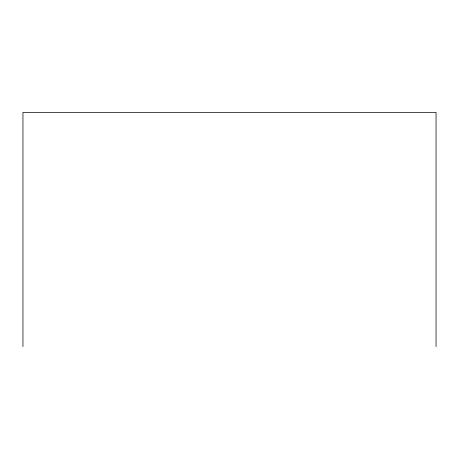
<?xml version="1.0" encoding="UTF-8"?>
<svg xmlns="http://www.w3.org/2000/svg" width="459" height="459" viewBox="0 0 459 459"><rect width="100%" height="100%" fill="white"/><g stroke="black" fill="none" stroke-linecap="round" stroke-linejoin="round"><path stroke-width="0.69" d="M436.05 346.602L436.05 112.398L22.95 112.398L22.95 346.602"/></g></svg>
